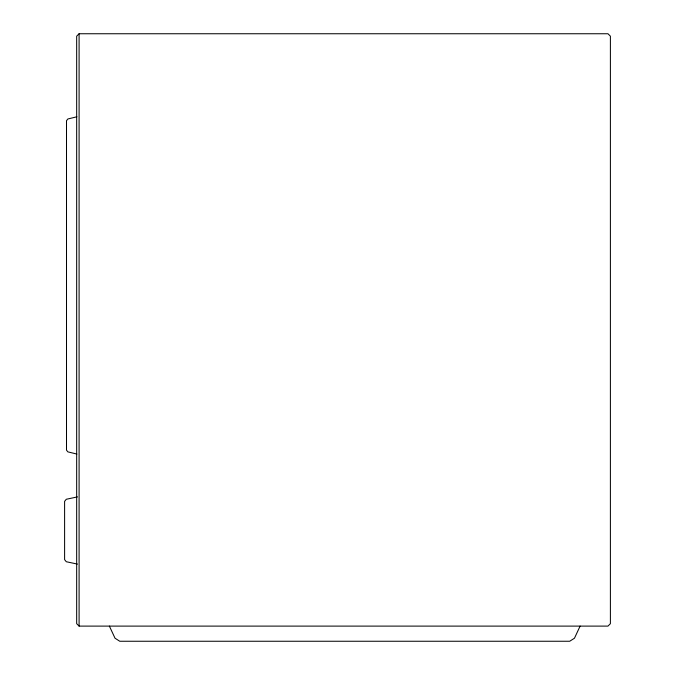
<?xml version="1.0" encoding="UTF-8"?>
<svg xmlns="http://www.w3.org/2000/svg" width="675" height="675" viewBox="0 0 675 675"><rect width="100%" height="100%" fill="white"/><g stroke="black" fill="none" stroke-linecap="round" stroke-linejoin="round"><path stroke-width="1.01" d="M580.112 626.105L574.459 638.221L569.708 641.25L119.779 641.25L115.028 638.221L109.375 626.105M79.093 33.75L76.672 36.172L76.672 623.683L79.093 626.105L607.972 626.105L610.394 623.683L610.394 36.172L607.972 33.75L79.093 33.75L79.093 626.105M76.891 116.783L67.854 118.986L66.504 120.707L66.504 450.149L67.854 451.862L76.891 454.064M77.482 496.893L66.293 499.264L64.606 501.356L64.606 559.642L66.293 561.735L77.482 564.097"/></g></svg>
